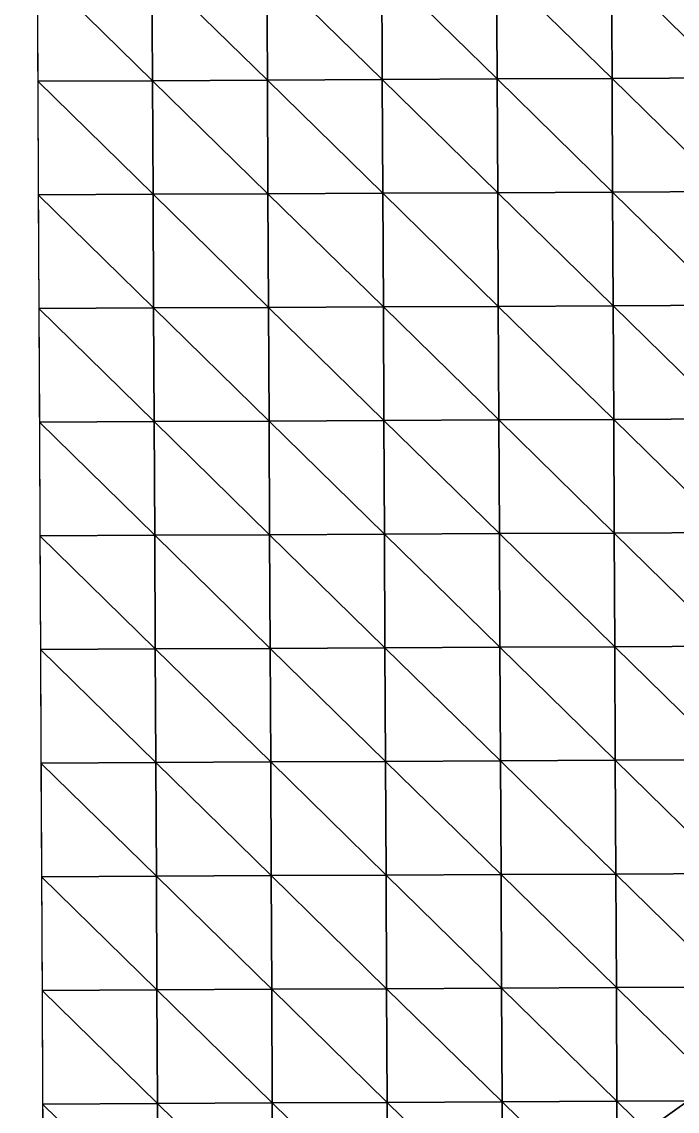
# Model space of a CAD drawing. Extents: x -372 to 678, y -263 to 741.
# Drawn here: x -66 to 5.7, y 263.7 to 382.9 of the extents above; entities that cross this region are included whole.
import ezdxf

# ---------------------------------------------------------------- set-up
doc = ezdxf.new("R2010")
doc.units = 0
doc.header["$LTSCALE"] = 0.0254
doc.layers.get('0').update_dxf_attribs({"linetype": 'CONTINUOUS'})
doc.layers.add('LOCATION_SNAPSHOT', color=144, linetype='CONTINUOUS')
doc.layers.add('LOCATION_TERRAIN', color=36, linetype='CONTINUOUS')

# ---------------------------------------------------------------- blocks, each defined once
blk = doc.blocks.new('LOCATION_SNAPSHOT_1')
at = {"color": 8}
mesh = blk.add_polyface(dxfattribs=at)
corners = [(-63.49, 214.77), (675.12, 740.67), (-66.01, 737.09), (677.64, 218.35)]
mesh.append_faces([[corners[k] for k in face] for face in [(0, 1, 2), (1, 0, 3)]], dxfattribs={"vtx0": -1, "color": 8})
blk = doc.blocks.new('LOCATION_TERRAIN_1')
at = {"color": 8}
mesh = blk.add_polyface(dxfattribs=at)
corners = [(-51.71, 376.5, 0.03), (-51.77, 388.94, 0.03), (-64.33, 388.88, 0.03)]
mesh.append_faces([[corners[k] for k in face] for face in [(0, 1, 2)]], dxfattribs={"color": 8})
mesh = blk.add_polyface(dxfattribs=at)
corners = [(-51.71, 376.5, 0.03), (-64.33, 388.88, 0.03), (-64.27, 376.44, 0.03)]
mesh.append_faces([[corners[k] for k in face] for face in [(0, 1, 2)]], dxfattribs={"color": 8})
mesh = blk.add_polyface(dxfattribs=at)
corners = [(-39.15, 376.56, 0.03), (-39.21, 389, 0.03), (-51.77, 388.94, 0.03)]
mesh.append_faces([[corners[k] for k in face] for face in [(0, 1, 2)]], dxfattribs={"color": 8})
mesh = blk.add_polyface(dxfattribs=at)
corners = [(-39.15, 376.56, 0.03), (-51.77, 388.94, 0.03), (-51.71, 376.5, 0.03)]
mesh.append_faces([[corners[k] for k in face] for face in [(0, 1, 2)]], dxfattribs={"color": 8})
mesh = blk.add_polyface(dxfattribs=at)
corners = [(-26.58, 376.62, 0.03), (-26.64, 389.06, 0.03), (-39.21, 389, 0.03)]
mesh.append_faces([[corners[k] for k in face] for face in [(0, 1, 2)]], dxfattribs={"color": 8})
mesh = blk.add_polyface(dxfattribs=at)
corners = [(-26.58, 376.62, 0.03), (-39.21, 389, 0.03), (-39.15, 376.56, 0.03)]
mesh.append_faces([[corners[k] for k in face] for face in [(0, 1, 2)]], dxfattribs={"color": 8})
mesh = blk.add_polyface(dxfattribs=at)
corners = [(-14.02, 376.69, -0.28), (-14.08, 389.12, -0.38), (-26.64, 389.06, 0.03)]
mesh.append_faces([[corners[k] for k in face] for face in [(0, 1, 2)]], dxfattribs={"color": 8})
mesh = blk.add_polyface(dxfattribs=at)
corners = [(-14.02, 376.69, -0.28), (-26.64, 389.06, 0.03), (-26.58, 376.62, 0.03)]
mesh.append_faces([[corners[k] for k in face] for face in [(0, 1, 2)]], dxfattribs={"color": 8})
mesh = blk.add_polyface(dxfattribs=at)
corners = [(-1.46, 376.75, -0.64), (-1.52, 389.18, -0.85), (-14.08, 389.12, -0.38)]
mesh.append_faces([[corners[k] for k in face] for face in [(0, 1, 2)]], dxfattribs={"color": 8})
mesh = blk.add_polyface(dxfattribs=at)
corners = [(-1.46, 376.75, -0.64), (-14.08, 389.12, -0.38), (-14.02, 376.69, -0.28)]
mesh.append_faces([[corners[k] for k in face] for face in [(0, 1, 2)]], dxfattribs={"color": 8})
mesh = blk.add_polyface(dxfattribs=at)
corners = [(11.1, 376.81, -1), (11.04, 389.24, -1.31), (-1.52, 389.18, -0.85)]
mesh.append_faces([[corners[k] for k in face] for face in [(0, 1, 2)]], dxfattribs={"color": 8})
mesh = blk.add_polyface(dxfattribs=at)
corners = [(11.1, 376.81, -1), (-1.52, 389.18, -0.85), (-1.46, 376.75, -0.64)]
mesh.append_faces([[corners[k] for k in face] for face in [(0, 1, 2)]], dxfattribs={"color": 8})
mesh = blk.add_polyface(dxfattribs=at)
corners = [(-1.4, 364.31, -1.16), (-1.46, 376.75, -0.64), (-14.02, 376.69, -0.28)]
mesh.append_faces([[corners[k] for k in face] for face in [(0, 1, 2)]], dxfattribs={"color": 8})
mesh = blk.add_polyface(dxfattribs=at)
corners = [(11.16, 364.37, -1.41), (11.1, 376.81, -1), (-1.46, 376.75, -0.64)]
mesh.append_faces([[corners[k] for k in face] for face in [(0, 1, 2)]], dxfattribs={"color": 8})
mesh = blk.add_polyface(dxfattribs=at)
corners = [(11.16, 364.37, -1.41), (-1.46, 376.75, -0.64), (-1.4, 364.31, -1.16)]
mesh.append_faces([[corners[k] for k in face] for face in [(0, 1, 2)]], dxfattribs={"color": 8})
mesh = blk.add_polyface(dxfattribs=at)
corners = [(-51.65, 364.07, -0.69), (-51.71, 376.5, 0.03), (-64.27, 376.44, 0.03)]
mesh.append_faces([[corners[k] for k in face] for face in [(0, 1, 2)]], dxfattribs={"color": 8})
mesh = blk.add_polyface(dxfattribs=at)
corners = [(-51.65, 364.07, -0.69), (-64.27, 376.44, 0.03), (-64.21, 364.01, -0.7)]
mesh.append_faces([[corners[k] for k in face] for face in [(0, 1, 2)]], dxfattribs={"color": 8})
mesh = blk.add_polyface(dxfattribs=at)
corners = [(-39.09, 364.13, -0.69), (-39.15, 376.56, 0.03), (-51.71, 376.5, 0.03)]
mesh.append_faces([[corners[k] for k in face] for face in [(0, 1, 2)]], dxfattribs={"color": 8})
mesh = blk.add_polyface(dxfattribs=at)
corners = [(-39.09, 364.13, -0.69), (-51.71, 376.5, 0.03), (-51.65, 364.07, -0.69)]
mesh.append_faces([[corners[k] for k in face] for face in [(0, 1, 2)]], dxfattribs={"color": 8})
mesh = blk.add_polyface(dxfattribs=at)
corners = [(-26.52, 364.19, -0.69), (-26.58, 376.62, 0.03), (-39.15, 376.56, 0.03)]
mesh.append_faces([[corners[k] for k in face] for face in [(0, 1, 2)]], dxfattribs={"color": 8})
mesh = blk.add_polyface(dxfattribs=at)
corners = [(-26.52, 364.19, -0.69), (-39.15, 376.56, 0.03), (-39.09, 364.13, -0.69)]
mesh.append_faces([[corners[k] for k in face] for face in [(0, 1, 2)]], dxfattribs={"color": 8})
mesh = blk.add_polyface(dxfattribs=at)
corners = [(-13.96, 364.25, -0.91), (-14.02, 376.69, -0.28), (-26.58, 376.62, 0.03)]
mesh.append_faces([[corners[k] for k in face] for face in [(0, 1, 2)]], dxfattribs={"color": 8})
mesh = blk.add_polyface(dxfattribs=at)
corners = [(-13.96, 364.25, -0.91), (-26.58, 376.62, 0.03), (-26.52, 364.19, -0.69)]
mesh.append_faces([[corners[k] for k in face] for face in [(0, 1, 2)]], dxfattribs={"color": 8})
mesh = blk.add_polyface(dxfattribs=at)
corners = [(-1.4, 364.31, -1.16), (-14.02, 376.69, -0.28), (-13.96, 364.25, -0.91)]
mesh.append_faces([[corners[k] for k in face] for face in [(0, 1, 2)]], dxfattribs={"color": 8})
mesh = blk.add_polyface(dxfattribs=at)
corners = [(-51.59, 351.63, -1.68), (-51.65, 364.07, -0.69), (-64.21, 364.01, -0.7)]
mesh.append_faces([[corners[k] for k in face] for face in [(0, 1, 2)]], dxfattribs={"color": 8})
mesh = blk.add_polyface(dxfattribs=at)
corners = [(-51.59, 351.63, -1.68), (-64.21, 364.01, -0.7), (-64.15, 351.57, -1.7)]
mesh.append_faces([[corners[k] for k in face] for face in [(0, 1, 2)]], dxfattribs={"color": 8})
mesh = blk.add_polyface(dxfattribs=at)
corners = [(-39.03, 351.69, -1.68), (-39.09, 364.13, -0.69), (-51.65, 364.07, -0.69)]
mesh.append_faces([[corners[k] for k in face] for face in [(0, 1, 2)]], dxfattribs={"color": 8})
mesh = blk.add_polyface(dxfattribs=at)
corners = [(-39.03, 351.69, -1.68), (-51.65, 364.07, -0.69), (-51.59, 351.63, -1.68)]
mesh.append_faces([[corners[k] for k in face] for face in [(0, 1, 2)]], dxfattribs={"color": 8})
mesh = blk.add_polyface(dxfattribs=at)
corners = [(-26.47, 351.75, -1.68), (-26.52, 364.19, -0.69), (-39.09, 364.13, -0.69)]
mesh.append_faces([[corners[k] for k in face] for face in [(0, 1, 2)]], dxfattribs={"color": 8})
mesh = blk.add_polyface(dxfattribs=at)
corners = [(-26.47, 351.75, -1.68), (-39.09, 364.13, -0.69), (-39.03, 351.69, -1.68)]
mesh.append_faces([[corners[k] for k in face] for face in [(0, 1, 2)]], dxfattribs={"color": 8})
mesh = blk.add_polyface(dxfattribs=at)
corners = [(-13.9, 351.81, -1.8), (-13.96, 364.25, -0.91), (-26.52, 364.19, -0.69)]
mesh.append_faces([[corners[k] for k in face] for face in [(0, 1, 2)]], dxfattribs={"color": 8})
mesh = blk.add_polyface(dxfattribs=at)
corners = [(-13.9, 351.81, -1.8), (-26.52, 364.19, -0.69), (-26.47, 351.75, -1.68)]
mesh.append_faces([[corners[k] for k in face] for face in [(0, 1, 2)]], dxfattribs={"color": 8})
mesh = blk.add_polyface(dxfattribs=at)
corners = [(-1.34, 351.87, -1.95), (-1.4, 364.31, -1.16), (-13.96, 364.25, -0.91)]
mesh.append_faces([[corners[k] for k in face] for face in [(0, 1, 2)]], dxfattribs={"color": 8})
mesh = blk.add_polyface(dxfattribs=at)
corners = [(-1.34, 351.87, -1.95), (-13.96, 364.25, -0.91), (-13.9, 351.81, -1.8)]
mesh.append_faces([[corners[k] for k in face] for face in [(0, 1, 2)]], dxfattribs={"color": 8})
mesh = blk.add_polyface(dxfattribs=at)
corners = [(11.22, 351.93, -2.09), (11.16, 364.37, -1.41), (-1.4, 364.31, -1.16)]
mesh.append_faces([[corners[k] for k in face] for face in [(0, 1, 2)]], dxfattribs={"color": 8})
mesh = blk.add_polyface(dxfattribs=at)
corners = [(11.22, 351.93, -2.09), (-1.4, 364.31, -1.16), (-1.34, 351.87, -1.95)]
mesh.append_faces([[corners[k] for k in face] for face in [(0, 1, 2)]], dxfattribs={"color": 8})
mesh = blk.add_polyface(dxfattribs=at)
corners = [(-38.97, 339.26, -2.67), (-39.03, 351.69, -1.68), (-51.59, 351.63, -1.68)]
mesh.append_faces([[corners[k] for k in face] for face in [(0, 1, 2)]], dxfattribs={"color": 8})
mesh = blk.add_polyface(dxfattribs=at)
corners = [(-26.41, 339.32, -2.67), (-26.47, 351.75, -1.68), (-39.03, 351.69, -1.68)]
mesh.append_faces([[corners[k] for k in face] for face in [(0, 1, 2)]], dxfattribs={"color": 8})
mesh = blk.add_polyface(dxfattribs=at)
corners = [(-26.41, 339.32, -2.67), (-39.03, 351.69, -1.68), (-38.97, 339.26, -2.67)]
mesh.append_faces([[corners[k] for k in face] for face in [(0, 1, 2)]], dxfattribs={"color": 8})
mesh = blk.add_polyface(dxfattribs=at)
corners = [(-13.84, 339.38, -2.7), (-13.9, 351.81, -1.8), (-26.47, 351.75, -1.68)]
mesh.append_faces([[corners[k] for k in face] for face in [(0, 1, 2)]], dxfattribs={"color": 8})
mesh = blk.add_polyface(dxfattribs=at)
corners = [(-13.84, 339.38, -2.7), (-26.47, 351.75, -1.68), (-26.41, 339.32, -2.67)]
mesh.append_faces([[corners[k] for k in face] for face in [(0, 1, 2)]], dxfattribs={"color": 8})
mesh = blk.add_polyface(dxfattribs=at)
corners = [(-1.28, 339.44, -2.73), (-1.34, 351.87, -1.95), (-13.9, 351.81, -1.8)]
mesh.append_faces([[corners[k] for k in face] for face in [(0, 1, 2)]], dxfattribs={"color": 8})
mesh = blk.add_polyface(dxfattribs=at)
corners = [(-1.28, 339.44, -2.73), (-13.9, 351.81, -1.8), (-13.84, 339.38, -2.7)]
mesh.append_faces([[corners[k] for k in face] for face in [(0, 1, 2)]], dxfattribs={"color": 8})
mesh = blk.add_polyface(dxfattribs=at)
corners = [(11.28, 339.5, -2.76), (11.22, 351.93, -2.09), (-1.34, 351.87, -1.95)]
mesh.append_faces([[corners[k] for k in face] for face in [(0, 1, 2)]], dxfattribs={"color": 8})
mesh = blk.add_polyface(dxfattribs=at)
corners = [(11.28, 339.5, -2.76), (-1.34, 351.87, -1.95), (-1.28, 339.44, -2.73)]
mesh.append_faces([[corners[k] for k in face] for face in [(0, 1, 2)]], dxfattribs={"color": 8})
mesh = blk.add_polyface(dxfattribs=at)
corners = [(-51.53, 339.2, -2.67), (-51.59, 351.63, -1.68), (-64.15, 351.57, -1.7)]
mesh.append_faces([[corners[k] for k in face] for face in [(0, 1, 2)]], dxfattribs={"color": 8})
mesh = blk.add_polyface(dxfattribs=at)
corners = [(-51.53, 339.2, -2.67), (-64.15, 351.57, -1.7), (-64.09, 339.13, -2.7)]
mesh.append_faces([[corners[k] for k in face] for face in [(0, 1, 2)]], dxfattribs={"color": 8})
mesh = blk.add_polyface(dxfattribs=at)
corners = [(-38.97, 339.26, -2.67), (-51.59, 351.63, -1.68), (-51.53, 339.2, -2.67)]
mesh.append_faces([[corners[k] for k in face] for face in [(0, 1, 2)]], dxfattribs={"color": 8})
mesh = blk.add_polyface(dxfattribs=at)
corners = [(-51.47, 326.76, -3.59), (-51.53, 339.2, -2.67), (-64.09, 339.13, -2.7)]
mesh.append_faces([[corners[k] for k in face] for face in [(0, 1, 2)]], dxfattribs={"color": 8})
mesh = blk.add_polyface(dxfattribs=at)
corners = [(-51.47, 326.76, -3.59), (-64.09, 339.13, -2.7), (-64.03, 326.7, -3.68)]
mesh.append_faces([[corners[k] for k in face] for face in [(0, 1, 2)]], dxfattribs={"color": 8})
mesh = blk.add_polyface(dxfattribs=at)
corners = [(-38.91, 326.82, -3.51), (-38.97, 339.26, -2.67), (-51.53, 339.2, -2.67)]
mesh.append_faces([[corners[k] for k in face] for face in [(0, 1, 2)]], dxfattribs={"color": 8})
mesh = blk.add_polyface(dxfattribs=at)
corners = [(-38.91, 326.82, -3.51), (-51.53, 339.2, -2.67), (-51.47, 326.76, -3.59)]
mesh.append_faces([[corners[k] for k in face] for face in [(0, 1, 2)]], dxfattribs={"color": 8})
mesh = blk.add_polyface(dxfattribs=at)
corners = [(-26.35, 326.88, -3.44), (-26.41, 339.32, -2.67), (-38.97, 339.26, -2.67)]
mesh.append_faces([[corners[k] for k in face] for face in [(0, 1, 2)]], dxfattribs={"color": 8})
mesh = blk.add_polyface(dxfattribs=at)
corners = [(-26.35, 326.88, -3.44), (-38.97, 339.26, -2.67), (-38.91, 326.82, -3.51)]
mesh.append_faces([[corners[k] for k in face] for face in [(0, 1, 2)]], dxfattribs={"color": 8})
mesh = blk.add_polyface(dxfattribs=at)
corners = [(-13.78, 326.94, -3.43), (-13.84, 339.38, -2.7), (-26.41, 339.32, -2.67)]
mesh.append_faces([[corners[k] for k in face] for face in [(0, 1, 2)]], dxfattribs={"color": 8})
mesh = blk.add_polyface(dxfattribs=at)
corners = [(-13.78, 326.94, -3.43), (-26.41, 339.32, -2.67), (-26.35, 326.88, -3.44)]
mesh.append_faces([[corners[k] for k in face] for face in [(0, 1, 2)]], dxfattribs={"color": 8})
mesh = blk.add_polyface(dxfattribs=at)
corners = [(-1.22, 327, -3.43), (-1.28, 339.44, -2.73), (-13.84, 339.38, -2.7)]
mesh.append_faces([[corners[k] for k in face] for face in [(0, 1, 2)]], dxfattribs={"color": 8})
mesh = blk.add_polyface(dxfattribs=at)
corners = [(-1.22, 327, -3.43), (-13.84, 339.38, -2.7), (-13.78, 326.94, -3.43)]
mesh.append_faces([[corners[k] for k in face] for face in [(0, 1, 2)]], dxfattribs={"color": 8})
mesh = blk.add_polyface(dxfattribs=at)
corners = [(11.34, 327.06, -3.43), (11.28, 339.5, -2.76), (-1.28, 339.44, -2.73)]
mesh.append_faces([[corners[k] for k in face] for face in [(0, 1, 2)]], dxfattribs={"color": 8})
mesh = blk.add_polyface(dxfattribs=at)
corners = [(11.34, 327.06, -3.43), (-1.28, 339.44, -2.73), (-1.22, 327, -3.43)]
mesh.append_faces([[corners[k] for k in face] for face in [(0, 1, 2)]], dxfattribs={"color": 8})
mesh = blk.add_polyface(dxfattribs=at)
corners = [(-51.41, 314.32, -4.47), (-51.47, 326.76, -3.59), (-64.03, 326.7, -3.68)]
mesh.append_faces([[corners[k] for k in face] for face in [(0, 1, 2)]], dxfattribs={"color": 8})
mesh = blk.add_polyface(dxfattribs=at)
corners = [(-51.41, 314.32, -4.47), (-64.03, 326.7, -3.68), (-63.97, 314.26, -4.67)]
mesh.append_faces([[corners[k] for k in face] for face in [(0, 1, 2)]], dxfattribs={"color": 8})
mesh = blk.add_polyface(dxfattribs=at)
corners = [(-38.85, 314.38, -4.29), (-38.91, 326.82, -3.51), (-51.47, 326.76, -3.59)]
mesh.append_faces([[corners[k] for k in face] for face in [(0, 1, 2)]], dxfattribs={"color": 8})
mesh = blk.add_polyface(dxfattribs=at)
corners = [(-38.85, 314.38, -4.29), (-51.47, 326.76, -3.59), (-51.41, 314.32, -4.47)]
mesh.append_faces([[corners[k] for k in face] for face in [(0, 1, 2)]], dxfattribs={"color": 8})
mesh = blk.add_polyface(dxfattribs=at)
corners = [(-26.29, 314.44, -4.11), (-26.35, 326.88, -3.44), (-38.91, 326.82, -3.51)]
mesh.append_faces([[corners[k] for k in face] for face in [(0, 1, 2)]], dxfattribs={"color": 8})
mesh = blk.add_polyface(dxfattribs=at)
corners = [(-26.29, 314.44, -4.11), (-38.91, 326.82, -3.51), (-38.85, 314.38, -4.29)]
mesh.append_faces([[corners[k] for k in face] for face in [(0, 1, 2)]], dxfattribs={"color": 8})
mesh = blk.add_polyface(dxfattribs=at)
corners = [(-13.72, 314.5, -4.08), (-13.78, 326.94, -3.43), (-26.35, 326.88, -3.44)]
mesh.append_faces([[corners[k] for k in face] for face in [(0, 1, 2)]], dxfattribs={"color": 8})
mesh = blk.add_polyface(dxfattribs=at)
corners = [(-13.72, 314.5, -4.08), (-26.35, 326.88, -3.44), (-26.29, 314.44, -4.11)]
mesh.append_faces([[corners[k] for k in face] for face in [(0, 1, 2)]], dxfattribs={"color": 8})
mesh = blk.add_polyface(dxfattribs=at)
corners = [(-1.16, 314.56, -4.08), (-1.22, 327, -3.43), (-13.78, 326.94, -3.43)]
mesh.append_faces([[corners[k] for k in face] for face in [(0, 1, 2)]], dxfattribs={"color": 8})
mesh = blk.add_polyface(dxfattribs=at)
corners = [(-1.16, 314.56, -4.08), (-13.78, 326.94, -3.43), (-13.72, 314.5, -4.08)]
mesh.append_faces([[corners[k] for k in face] for face in [(0, 1, 2)]], dxfattribs={"color": 8})
mesh = blk.add_polyface(dxfattribs=at)
corners = [(11.4, 314.63, -4.08), (11.34, 327.06, -3.43), (-1.22, 327, -3.43)]
mesh.append_faces([[corners[k] for k in face] for face in [(0, 1, 2)]], dxfattribs={"color": 8})
mesh = blk.add_polyface(dxfattribs=at)
corners = [(11.4, 314.63, -4.08), (-1.22, 327, -3.43), (-1.16, 314.56, -4.08)]
mesh.append_faces([[corners[k] for k in face] for face in [(0, 1, 2)]], dxfattribs={"color": 8})
mesh = blk.add_polyface(dxfattribs=at)
corners = [(-51.35, 301.89, -5.36), (-51.41, 314.32, -4.47), (-63.97, 314.26, -4.67)]
mesh.append_faces([[corners[k] for k in face] for face in [(0, 1, 2)]], dxfattribs={"color": 8})
mesh = blk.add_polyface(dxfattribs=at)
corners = [(-51.35, 301.89, -5.36), (-63.97, 314.26, -4.67), (-63.91, 301.83, -5.66)]
mesh.append_faces([[corners[k] for k in face] for face in [(0, 1, 2)]], dxfattribs={"color": 8})
mesh = blk.add_polyface(dxfattribs=at)
corners = [(-38.79, 301.95, -5.07), (-38.85, 314.38, -4.29), (-51.41, 314.32, -4.47)]
mesh.append_faces([[corners[k] for k in face] for face in [(0, 1, 2)]], dxfattribs={"color": 8})
mesh = blk.add_polyface(dxfattribs=at)
corners = [(-38.79, 301.95, -5.07), (-51.41, 314.32, -4.47), (-51.35, 301.89, -5.36)]
mesh.append_faces([[corners[k] for k in face] for face in [(0, 1, 2)]], dxfattribs={"color": 8})
mesh = blk.add_polyface(dxfattribs=at)
corners = [(-26.23, 302.01, -4.78), (-26.29, 314.44, -4.11), (-38.85, 314.38, -4.29)]
mesh.append_faces([[corners[k] for k in face] for face in [(0, 1, 2)]], dxfattribs={"color": 8})
mesh = blk.add_polyface(dxfattribs=at)
corners = [(-26.23, 302.01, -4.78), (-38.85, 314.38, -4.29), (-38.79, 301.95, -5.07)]
mesh.append_faces([[corners[k] for k in face] for face in [(0, 1, 2)]], dxfattribs={"color": 8})
mesh = blk.add_polyface(dxfattribs=at)
corners = [(-13.66, 302.07, -4.74), (-13.72, 314.5, -4.08), (-26.29, 314.44, -4.11)]
mesh.append_faces([[corners[k] for k in face] for face in [(0, 1, 2)]], dxfattribs={"color": 8})
mesh = blk.add_polyface(dxfattribs=at)
corners = [(-13.66, 302.07, -4.74), (-26.29, 314.44, -4.11), (-26.23, 302.01, -4.78)]
mesh.append_faces([[corners[k] for k in face] for face in [(0, 1, 2)]], dxfattribs={"color": 8})
mesh = blk.add_polyface(dxfattribs=at)
corners = [(-1.1, 302.13, -4.74), (-1.16, 314.56, -4.08), (-13.72, 314.5, -4.08)]
mesh.append_faces([[corners[k] for k in face] for face in [(0, 1, 2)]], dxfattribs={"color": 8})
mesh = blk.add_polyface(dxfattribs=at)
corners = [(-1.1, 302.13, -4.74), (-13.72, 314.5, -4.08), (-13.66, 302.07, -4.74)]
mesh.append_faces([[corners[k] for k in face] for face in [(0, 1, 2)]], dxfattribs={"color": 8})
mesh = blk.add_polyface(dxfattribs=at)
corners = [(11.46, 302.19, -4.74), (11.4, 314.63, -4.08), (-1.16, 314.56, -4.08)]
mesh.append_faces([[corners[k] for k in face] for face in [(0, 1, 2)]], dxfattribs={"color": 8})
mesh = blk.add_polyface(dxfattribs=at)
corners = [(11.46, 302.19, -4.74), (-1.16, 314.56, -4.08), (-1.1, 302.13, -4.74)]
mesh.append_faces([[corners[k] for k in face] for face in [(0, 1, 2)]], dxfattribs={"color": 8})
mesh = blk.add_polyface(dxfattribs=at)
corners = [(-51.29, 289.45, -5.61), (-51.35, 301.89, -5.36), (-63.91, 301.83, -5.66)]
mesh.append_faces([[corners[k] for k in face] for face in [(0, 1, 2)]], dxfattribs={"color": 8})
mesh = blk.add_polyface(dxfattribs=at)
corners = [(-51.29, 289.45, -5.61), (-63.91, 301.83, -5.66), (-63.85, 289.39, -6)]
mesh.append_faces([[corners[k] for k in face] for face in [(0, 1, 2)]], dxfattribs={"color": 8})
mesh = blk.add_polyface(dxfattribs=at)
corners = [(-38.73, 289.51, -5.21), (-38.79, 301.95, -5.07), (-51.35, 301.89, -5.36)]
mesh.append_faces([[corners[k] for k in face] for face in [(0, 1, 2)]], dxfattribs={"color": 8})
mesh = blk.add_polyface(dxfattribs=at)
corners = [(-38.73, 289.51, -5.21), (-51.35, 301.89, -5.36), (-51.29, 289.45, -5.61)]
mesh.append_faces([[corners[k] for k in face] for face in [(0, 1, 2)]], dxfattribs={"color": 8})
mesh = blk.add_polyface(dxfattribs=at)
corners = [(-26.17, 289.57, -4.81), (-26.23, 302.01, -4.78), (-38.79, 301.95, -5.07)]
mesh.append_faces([[corners[k] for k in face] for face in [(0, 1, 2)]], dxfattribs={"color": 8})
mesh = blk.add_polyface(dxfattribs=at)
corners = [(-26.17, 289.57, -4.81), (-38.79, 301.95, -5.07), (-38.73, 289.51, -5.21)]
mesh.append_faces([[corners[k] for k in face] for face in [(0, 1, 2)]], dxfattribs={"color": 8})
mesh = blk.add_polyface(dxfattribs=at)
corners = [(-13.6, 289.63, -4.69), (-13.66, 302.07, -4.74), (-26.23, 302.01, -4.78)]
mesh.append_faces([[corners[k] for k in face] for face in [(0, 1, 2)]], dxfattribs={"color": 8})
mesh = blk.add_polyface(dxfattribs=at)
corners = [(-13.6, 289.63, -4.69), (-26.23, 302.01, -4.78), (-26.17, 289.57, -4.81)]
mesh.append_faces([[corners[k] for k in face] for face in [(0, 1, 2)]], dxfattribs={"color": 8})
mesh = blk.add_polyface(dxfattribs=at)
corners = [(-1.04, 289.69, -4.62), (-1.1, 302.13, -4.74), (-13.66, 302.07, -4.74)]
mesh.append_faces([[corners[k] for k in face] for face in [(0, 1, 2)]], dxfattribs={"color": 8})
mesh = blk.add_polyface(dxfattribs=at)
corners = [(-1.04, 289.69, -4.62), (-13.66, 302.07, -4.74), (-13.6, 289.63, -4.69)]
mesh.append_faces([[corners[k] for k in face] for face in [(0, 1, 2)]], dxfattribs={"color": 8})
mesh = blk.add_polyface(dxfattribs=at)
corners = [(11.52, 289.75, -4.55), (11.46, 302.19, -4.74), (-1.1, 302.13, -4.74)]
mesh.append_faces([[corners[k] for k in face] for face in [(0, 1, 2)]], dxfattribs={"color": 8})
mesh = blk.add_polyface(dxfattribs=at)
corners = [(11.52, 289.75, -4.55), (-1.1, 302.13, -4.74), (-1.04, 289.69, -4.62)]
mesh.append_faces([[corners[k] for k in face] for face in [(0, 1, 2)]], dxfattribs={"color": 8})
mesh = blk.add_polyface(dxfattribs=at)
corners = [(11.58, 277.32, -3.91), (11.52, 289.75, -4.55), (-1.04, 289.69, -4.62)]
mesh.append_faces([[corners[k] for k in face] for face in [(0, 1, 2)]], dxfattribs={"color": 8})
mesh = blk.add_polyface(dxfattribs=at)
corners = [(-51.23, 277.01, -5.51), (-51.29, 289.45, -5.61), (-63.85, 289.39, -6)]
mesh.append_faces([[corners[k] for k in face] for face in [(0, 1, 2)]], dxfattribs={"color": 8})
mesh = blk.add_polyface(dxfattribs=at)
corners = [(-51.23, 277.01, -5.51), (-63.85, 289.39, -6), (-63.79, 276.95, -6)]
mesh.append_faces([[corners[k] for k in face] for face in [(0, 1, 2)]], dxfattribs={"color": 8})
mesh = blk.add_polyface(dxfattribs=at)
corners = [(-38.67, 277.07, -5), (-38.73, 289.51, -5.21), (-51.29, 289.45, -5.61)]
mesh.append_faces([[corners[k] for k in face] for face in [(0, 1, 2)]], dxfattribs={"color": 8})
mesh = blk.add_polyface(dxfattribs=at)
corners = [(-38.67, 277.07, -5), (-51.29, 289.45, -5.61), (-51.23, 277.01, -5.51)]
mesh.append_faces([[corners[k] for k in face] for face in [(0, 1, 2)]], dxfattribs={"color": 8})
mesh = blk.add_polyface(dxfattribs=at)
corners = [(-26.11, 277.14, -4.49), (-26.17, 289.57, -4.81), (-38.73, 289.51, -5.21)]
mesh.append_faces([[corners[k] for k in face] for face in [(0, 1, 2)]], dxfattribs={"color": 8})
mesh = blk.add_polyface(dxfattribs=at)
corners = [(-26.11, 277.14, -4.49), (-38.73, 289.51, -5.21), (-38.67, 277.07, -5)]
mesh.append_faces([[corners[k] for k in face] for face in [(0, 1, 2)]], dxfattribs={"color": 8})
mesh = blk.add_polyface(dxfattribs=at)
corners = [(-13.54, 277.2, -4.27), (-13.6, 289.63, -4.69), (-26.17, 289.57, -4.81)]
mesh.append_faces([[corners[k] for k in face] for face in [(0, 1, 2)]], dxfattribs={"color": 8})
mesh = blk.add_polyface(dxfattribs=at)
corners = [(-13.54, 277.2, -4.27), (-26.17, 289.57, -4.81), (-26.11, 277.14, -4.49)]
mesh.append_faces([[corners[k] for k in face] for face in [(0, 1, 2)]], dxfattribs={"color": 8})
mesh = blk.add_polyface(dxfattribs=at)
corners = [(-0.98, 277.26, -4.09), (-1.04, 289.69, -4.62), (-13.6, 289.63, -4.69)]
mesh.append_faces([[corners[k] for k in face] for face in [(0, 1, 2)]], dxfattribs={"color": 8})
mesh = blk.add_polyface(dxfattribs=at)
corners = [(-0.98, 277.26, -4.09), (-13.6, 289.63, -4.69), (-13.54, 277.2, -4.27)]
mesh.append_faces([[corners[k] for k in face] for face in [(0, 1, 2)]], dxfattribs={"color": 8})
mesh = blk.add_polyface(dxfattribs=at)
corners = [(11.58, 277.32, -3.91), (-1.04, 289.69, -4.62), (-0.98, 277.26, -4.09)]
mesh.append_faces([[corners[k] for k in face] for face in [(0, 1, 2)]], dxfattribs={"color": 8})
mesh = blk.add_polyface(dxfattribs=at)
corners = [(-51.17, 264.58, -5.41), (-51.23, 277.01, -5.51), (-63.79, 276.95, -6)]
mesh.append_faces([[corners[k] for k in face] for face in [(0, 1, 2)]], dxfattribs={"color": 8})
mesh = blk.add_polyface(dxfattribs=at)
corners = [(-51.17, 264.58, -5.41), (-63.79, 276.95, -6), (-63.73, 264.52, -6)]
mesh.append_faces([[corners[k] for k in face] for face in [(0, 1, 2)]], dxfattribs={"color": 8})
mesh = blk.add_polyface(dxfattribs=at)
corners = [(-38.61, 264.64, -4.79), (-38.67, 277.07, -5), (-51.23, 277.01, -5.51)]
mesh.append_faces([[corners[k] for k in face] for face in [(0, 1, 2)]], dxfattribs={"color": 8})
mesh = blk.add_polyface(dxfattribs=at)
corners = [(-38.61, 264.64, -4.79), (-51.23, 277.01, -5.51), (-51.17, 264.58, -5.41)]
mesh.append_faces([[corners[k] for k in face] for face in [(0, 1, 2)]], dxfattribs={"color": 8})
mesh = blk.add_polyface(dxfattribs=at)
corners = [(-26.05, 264.7, -4.17), (-26.11, 277.14, -4.49), (-38.67, 277.07, -5)]
mesh.append_faces([[corners[k] for k in face] for face in [(0, 1, 2)]], dxfattribs={"color": 8})
mesh = blk.add_polyface(dxfattribs=at)
corners = [(-26.05, 264.7, -4.17), (-38.67, 277.07, -5), (-38.61, 264.64, -4.79)]
mesh.append_faces([[corners[k] for k in face] for face in [(0, 1, 2)]], dxfattribs={"color": 8})
mesh = blk.add_polyface(dxfattribs=at)
corners = [(-13.48, 264.76, -3.85), (-13.54, 277.2, -4.27), (-26.11, 277.14, -4.49)]
mesh.append_faces([[corners[k] for k in face] for face in [(0, 1, 2)]], dxfattribs={"color": 8})
mesh = blk.add_polyface(dxfattribs=at)
corners = [(-13.48, 264.76, -3.85), (-26.11, 277.14, -4.49), (-26.05, 264.7, -4.17)]
mesh.append_faces([[corners[k] for k in face] for face in [(0, 1, 2)]], dxfattribs={"color": 8})
mesh = blk.add_polyface(dxfattribs=at)
corners = [(-0.92, 264.82, -3.56), (-0.98, 277.26, -4.09), (-13.54, 277.2, -4.27)]
mesh.append_faces([[corners[k] for k in face] for face in [(0, 1, 2)]], dxfattribs={"color": 8})
mesh = blk.add_polyface(dxfattribs=at)
corners = [(-0.92, 264.82, -3.56), (-13.54, 277.2, -4.27), (-13.48, 264.76, -3.85)]
mesh.append_faces([[corners[k] for k in face] for face in [(0, 1, 2)]], dxfattribs={"color": 8})
mesh = blk.add_polyface(dxfattribs=at)
corners = [(11.64, 264.88, -3.27), (11.58, 277.32, -3.91), (-0.98, 277.26, -4.09)]
mesh.append_faces([[corners[k] for k in face] for face in [(0, 1, 2)]], dxfattribs={"color": 8})
mesh = blk.add_polyface(dxfattribs=at)
corners = [(11.64, 264.88, -3.27), (-0.98, 277.26, -4.09), (-0.92, 264.82, -3.56)]
mesh.append_faces([[corners[k] for k in face] for face in [(0, 1, 2)]], dxfattribs={"color": 8})
mesh = blk.add_polyface(dxfattribs=at)
corners = [(-25.99, 252.26, -4.26), (-26.05, 264.7, -4.17), (-38.61, 264.64, -4.79)]
mesh.append_faces([[corners[k] for k in face] for face in [(0, 1, 2)]], dxfattribs={"color": 8})
mesh = blk.add_polyface(dxfattribs=at)
corners = [(-13.42, 252.32, -3.77), (-13.48, 264.76, -3.85), (-26.05, 264.7, -4.17)]
mesh.append_faces([[corners[k] for k in face] for face in [(0, 1, 2)]], dxfattribs={"color": 8})
mesh = blk.add_polyface(dxfattribs=at)
corners = [(-13.42, 252.32, -3.77), (-26.05, 264.7, -4.17), (-25.99, 252.26, -4.26)]
mesh.append_faces([[corners[k] for k in face] for face in [(0, 1, 2)]], dxfattribs={"color": 8})
mesh = blk.add_polyface(dxfattribs=at)
corners = [(-0.86, 252.38, -3.3), (-0.92, 264.82, -3.56), (-13.48, 264.76, -3.85)]
mesh.append_faces([[corners[k] for k in face] for face in [(0, 1, 2)]], dxfattribs={"color": 8})
mesh = blk.add_polyface(dxfattribs=at)
corners = [(-0.86, 252.38, -3.3), (-13.48, 264.76, -3.85), (-13.42, 252.32, -3.77)]
mesh.append_faces([[corners[k] for k in face] for face in [(0, 1, 2)]], dxfattribs={"color": 8})
mesh = blk.add_polyface(dxfattribs=at)
corners = [(11.7, 252.44, -2.84), (11.64, 264.88, -3.27), (-0.92, 264.82, -3.56)]
mesh.append_faces([[corners[k] for k in face] for face in [(0, 1, 2)]], dxfattribs={"color": 8})
mesh = blk.add_polyface(dxfattribs=at)
corners = [(11.7, 252.44, -2.84), (-0.92, 264.82, -3.56), (-0.86, 252.38, -3.3)]
mesh.append_faces([[corners[k] for k in face] for face in [(0, 1, 2)]], dxfattribs={"color": 8})
mesh = blk.add_polyface(dxfattribs=at)
corners = [(-51.11, 252.14, -5.71), (-51.17, 264.58, -5.41), (-63.73, 264.52, -6)]
mesh.append_faces([[corners[k] for k in face] for face in [(0, 1, 2)]], dxfattribs={"color": 8})
mesh = blk.add_polyface(dxfattribs=at)
corners = [(-51.11, 252.14, -5.71), (-63.73, 264.52, -6), (-63.67, 252.08, -6.39)]
mesh.append_faces([[corners[k] for k in face] for face in [(0, 1, 2)]], dxfattribs={"color": 8})
mesh = blk.add_polyface(dxfattribs=at)
corners = [(-38.55, 252.2, -4.99), (-38.61, 264.64, -4.79), (-51.17, 264.58, -5.41)]
mesh.append_faces([[corners[k] for k in face] for face in [(0, 1, 2)]], dxfattribs={"color": 8})
mesh = blk.add_polyface(dxfattribs=at)
corners = [(-38.55, 252.2, -4.99), (-51.17, 264.58, -5.41), (-51.11, 252.14, -5.71)]
mesh.append_faces([[corners[k] for k in face] for face in [(0, 1, 2)]], dxfattribs={"color": 8})
mesh = blk.add_polyface(dxfattribs=at)
corners = [(-25.99, 252.26, -4.26), (-38.61, 264.64, -4.79), (-38.55, 252.2, -4.99)]
mesh.append_faces([[corners[k] for k in face] for face in [(0, 1, 2)]], dxfattribs={"color": 8})

msp = doc.modelspace()

# ---------------------------------------------------------------- block references
at = {"layer": 'LOCATION_SNAPSHOT', "color": 0}
msp.add_blockref('LOCATION_SNAPSHOT_1', (0, 0), dxfattribs=at)
at = {"layer": 'LOCATION_TERRAIN', "color": 0}
msp.add_blockref('LOCATION_TERRAIN_1', (0, 0), dxfattribs=at)

doc.saveas('drawing.dxf')
